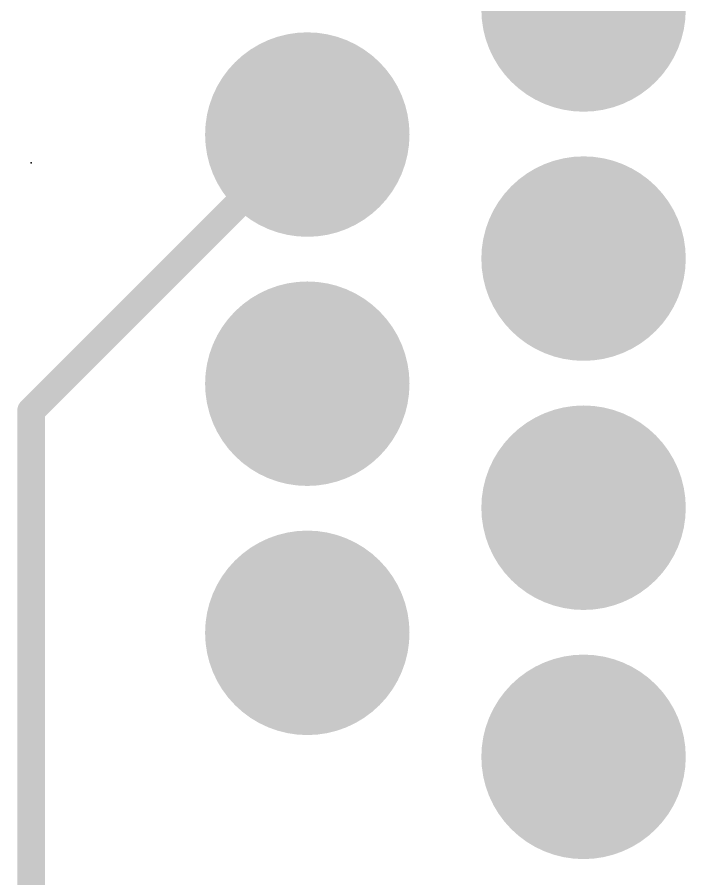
# Model space of a CAD drawing. Extents: x -10.1 to 20.4, y -11.4 to 45.8.
# Drawn here: x 2.41 to 8.56, y 22.63 to 30.55 of the extents above; entities that cross this region are included whole.
import ezdxf

# ---------------------------------------------------------------- set-up
doc = ezdxf.new("R2010")
doc.units = 0
for name, color, linetype in [('1', 12, 'CONTINUOUS'), ('17', 110, 'CONTINUOUS'), ('23', 53, 'CONTINUOUS')]:
    doc.layers.add(name, color=color, linetype=linetype)

# ---------------------------------------------------------------- blocks, each defined once
blk = doc.blocks.new('ROUNDP')
at = {"const_width": 0.5}
blk.add_lwpolyline([(0, -0.25, 1), (0, 0.25, 1), (0, -0.25)], format="xyb", dxfattribs=at)

msp = doc.modelspace()

# ---------------------------------------------------------------- linework, layer by layer
at = {"layer": '1', "const_width": 0.254}
for points in [[(2.54, 26.93), (5.08, 29.47)], [(2.54, 21.59), (2.54, 26.93)]]:
    msp.add_lwpolyline(points, dxfattribs=at)
at = {"layer": '1', "const_width": 0.127}
for points in [[(5.1249, 29.4251, 1), (5.0351, 29.5149)], [(2.6035, 26.93, 1), (2.4765, 26.93)], [(2.4951, 26.9749, 1), (2.5849, 26.8851)]]:
    msp.add_lwpolyline(points, format="xyb", dxfattribs=at)
at = {"layer": '23'}
msp.add_point((2.54, 29.21), dxfattribs=at)

# ---------------------------------------------------------------- block references
at = {"layer": '17', "xscale": 1.8796, "yscale": 1.8796, "rotation": 90}
for p in [(7.62, 30.62), (7.62, 30.62), (5.08, 29.47), (5.08, 29.47), (7.62, 28.33), (7.62, 28.33), (5.08, 27.18), (5.08, 27.18), (7.62, 26.04), (7.62, 26.04), (5.08, 24.89), (5.08, 24.89), (7.62, 23.75), (7.62, 23.75)]:
    msp.add_blockref('ROUNDP', p, dxfattribs=at)

doc.saveas('drawing.dxf')
